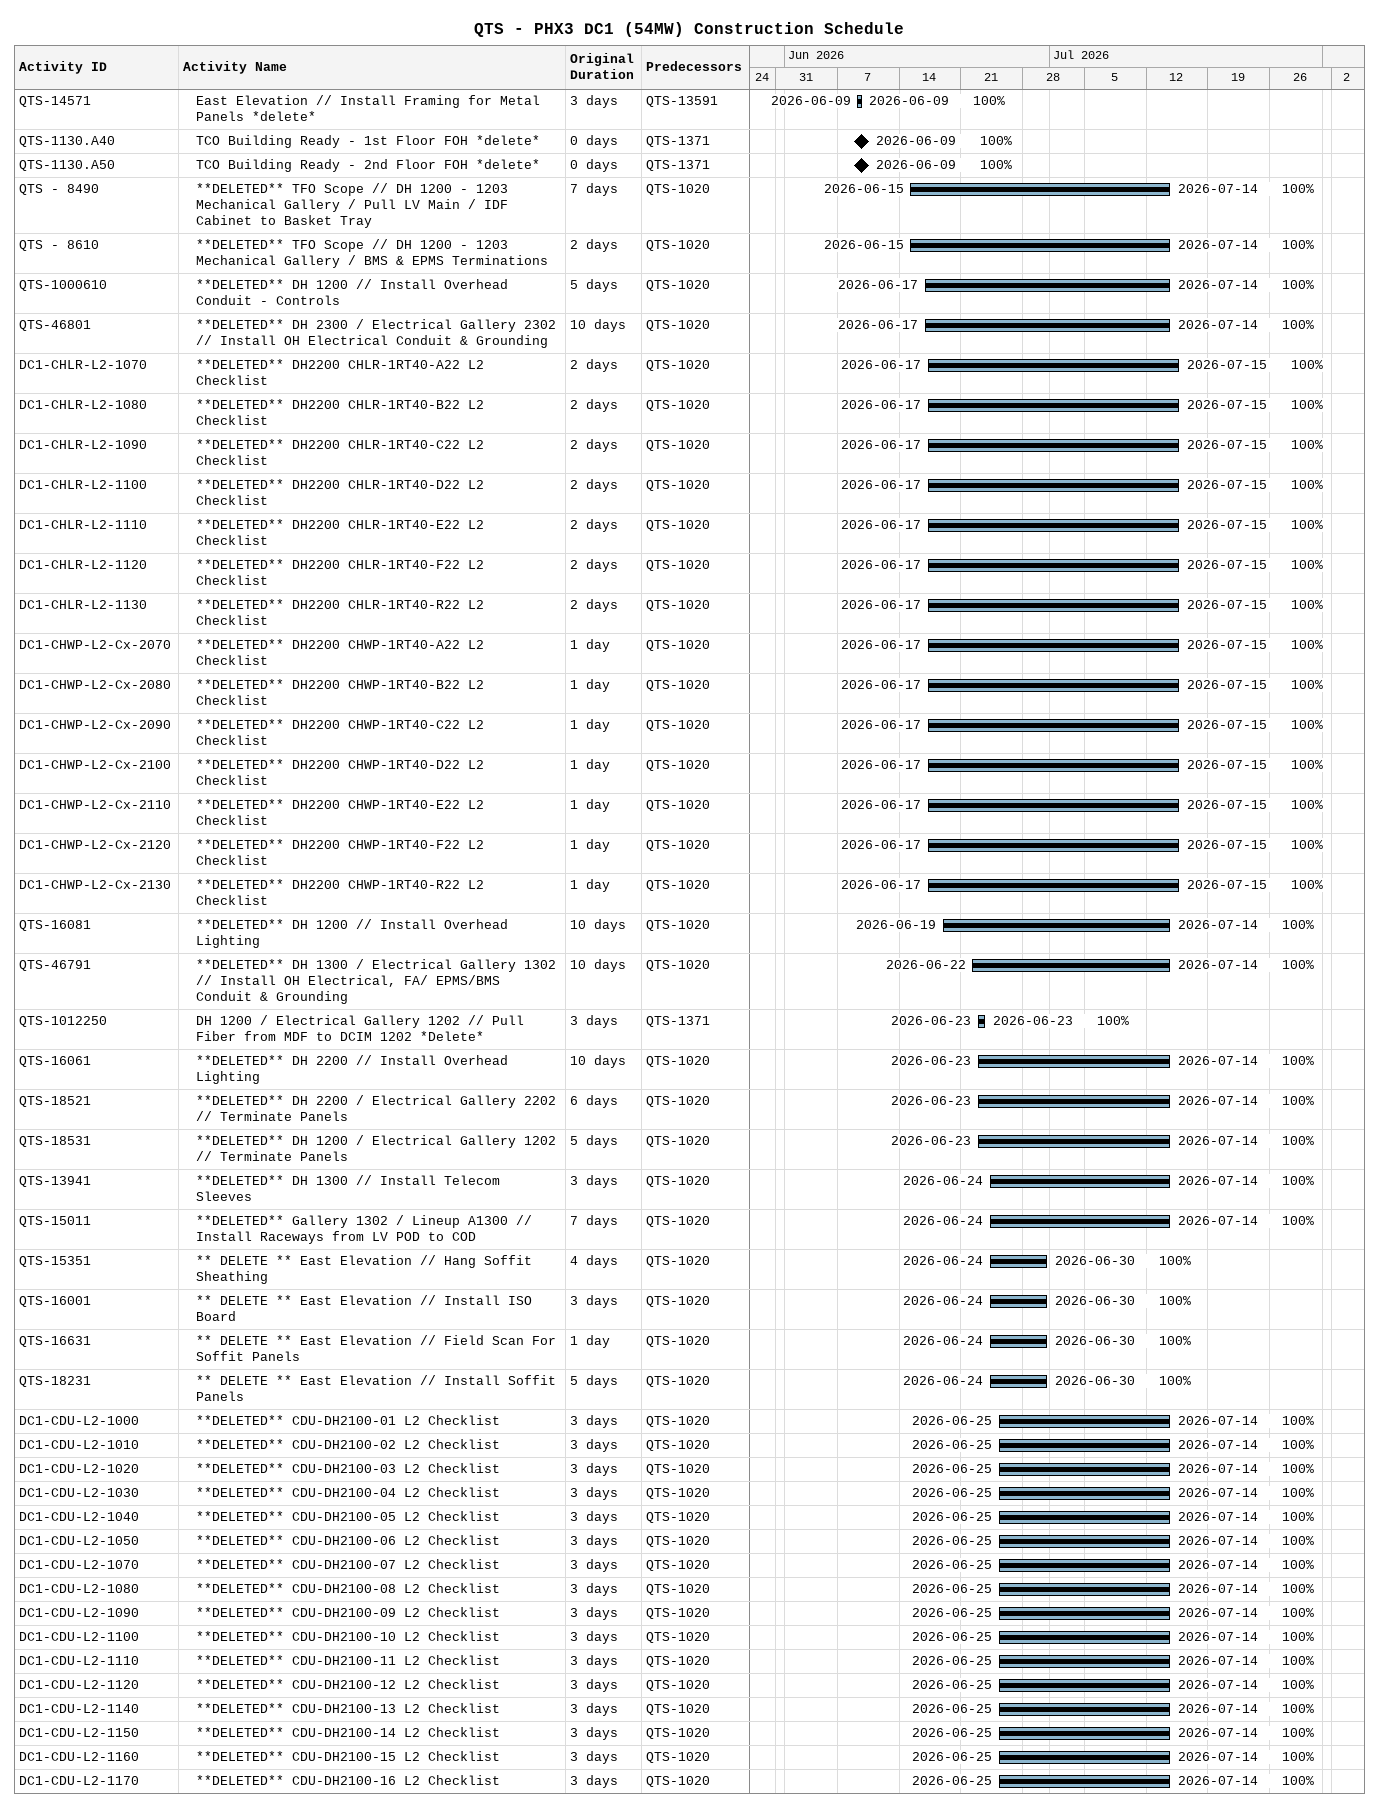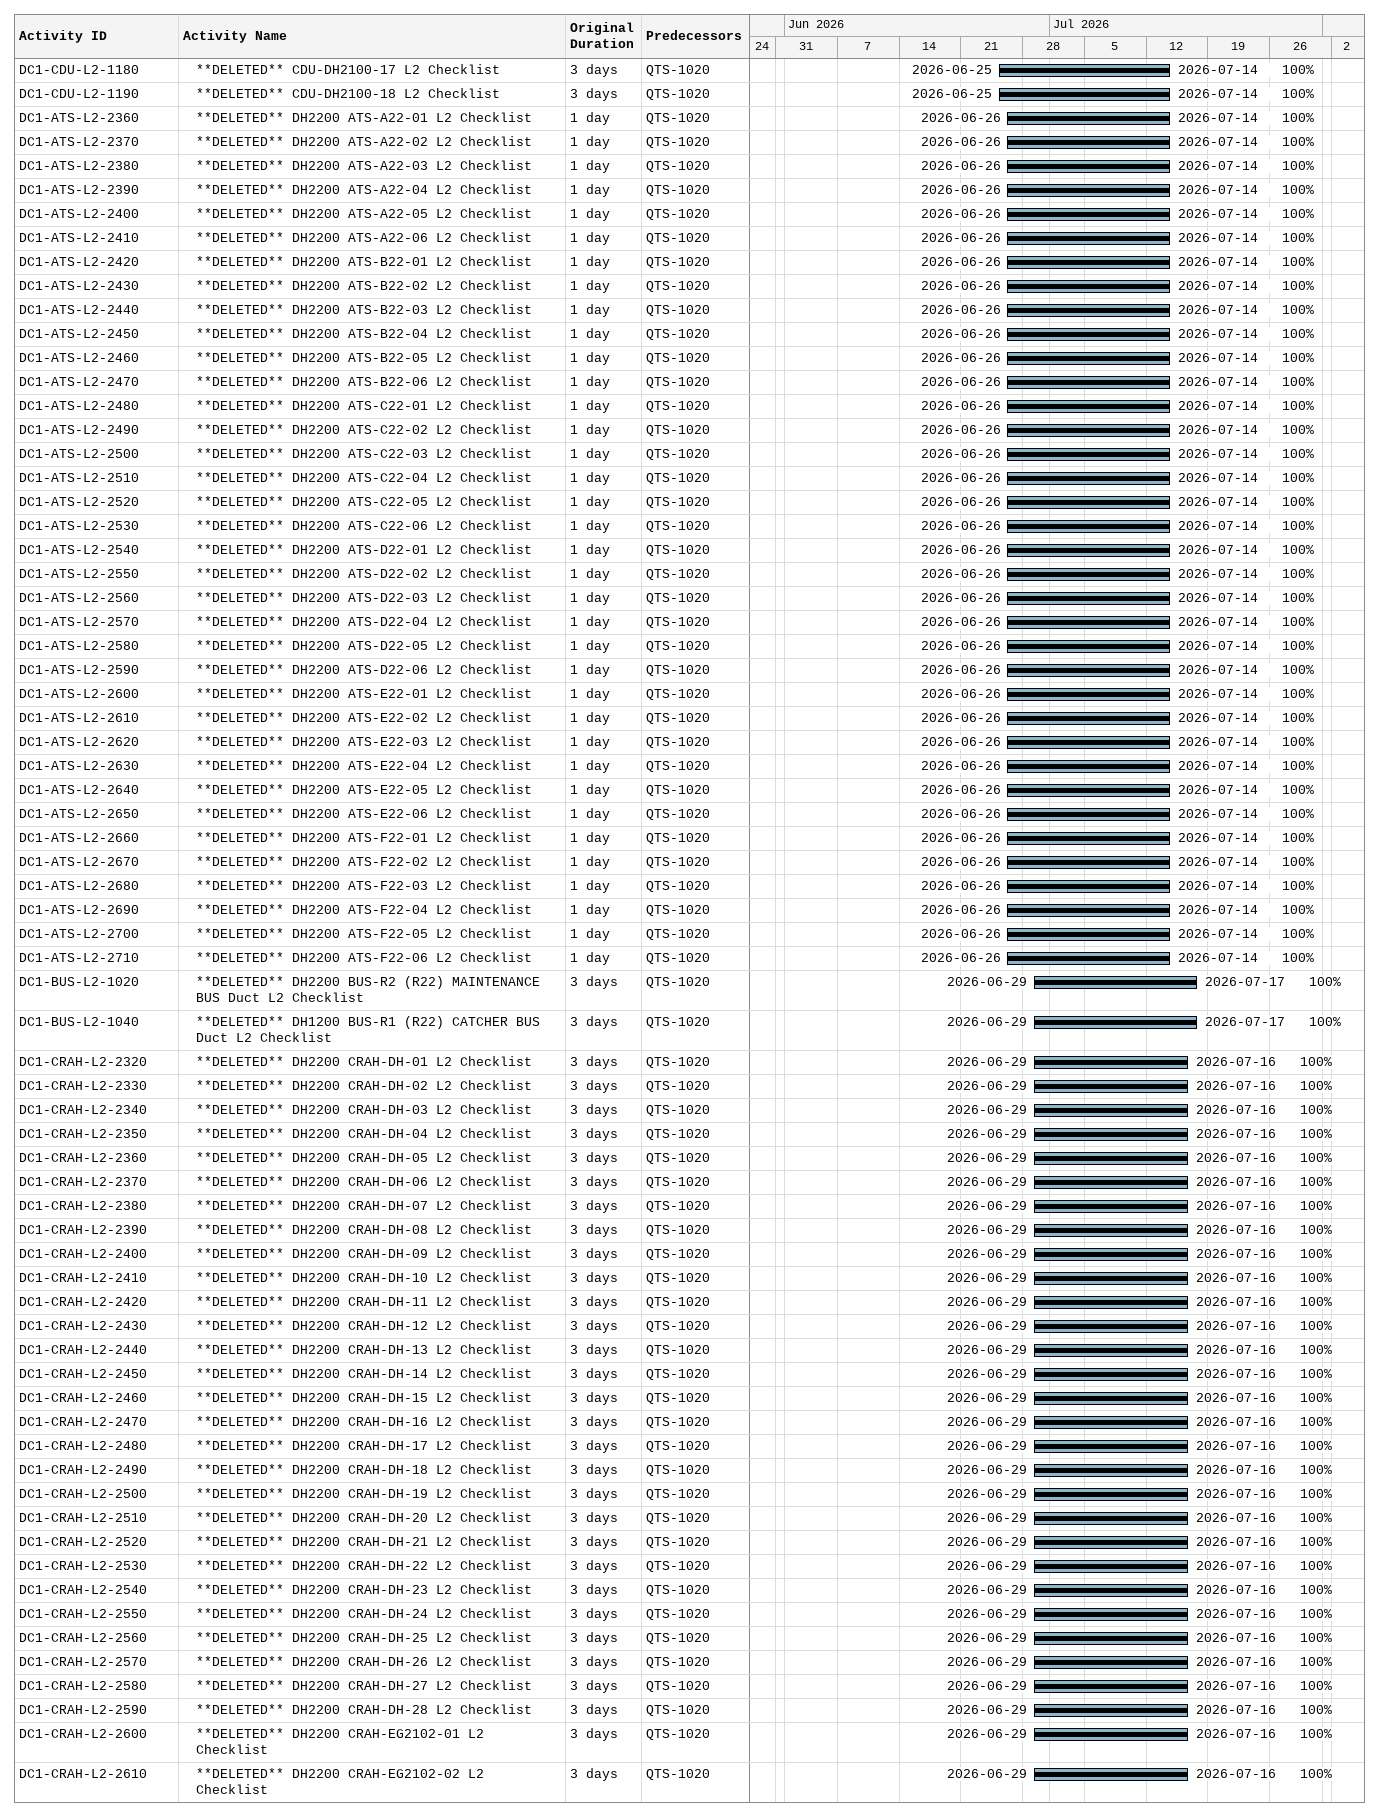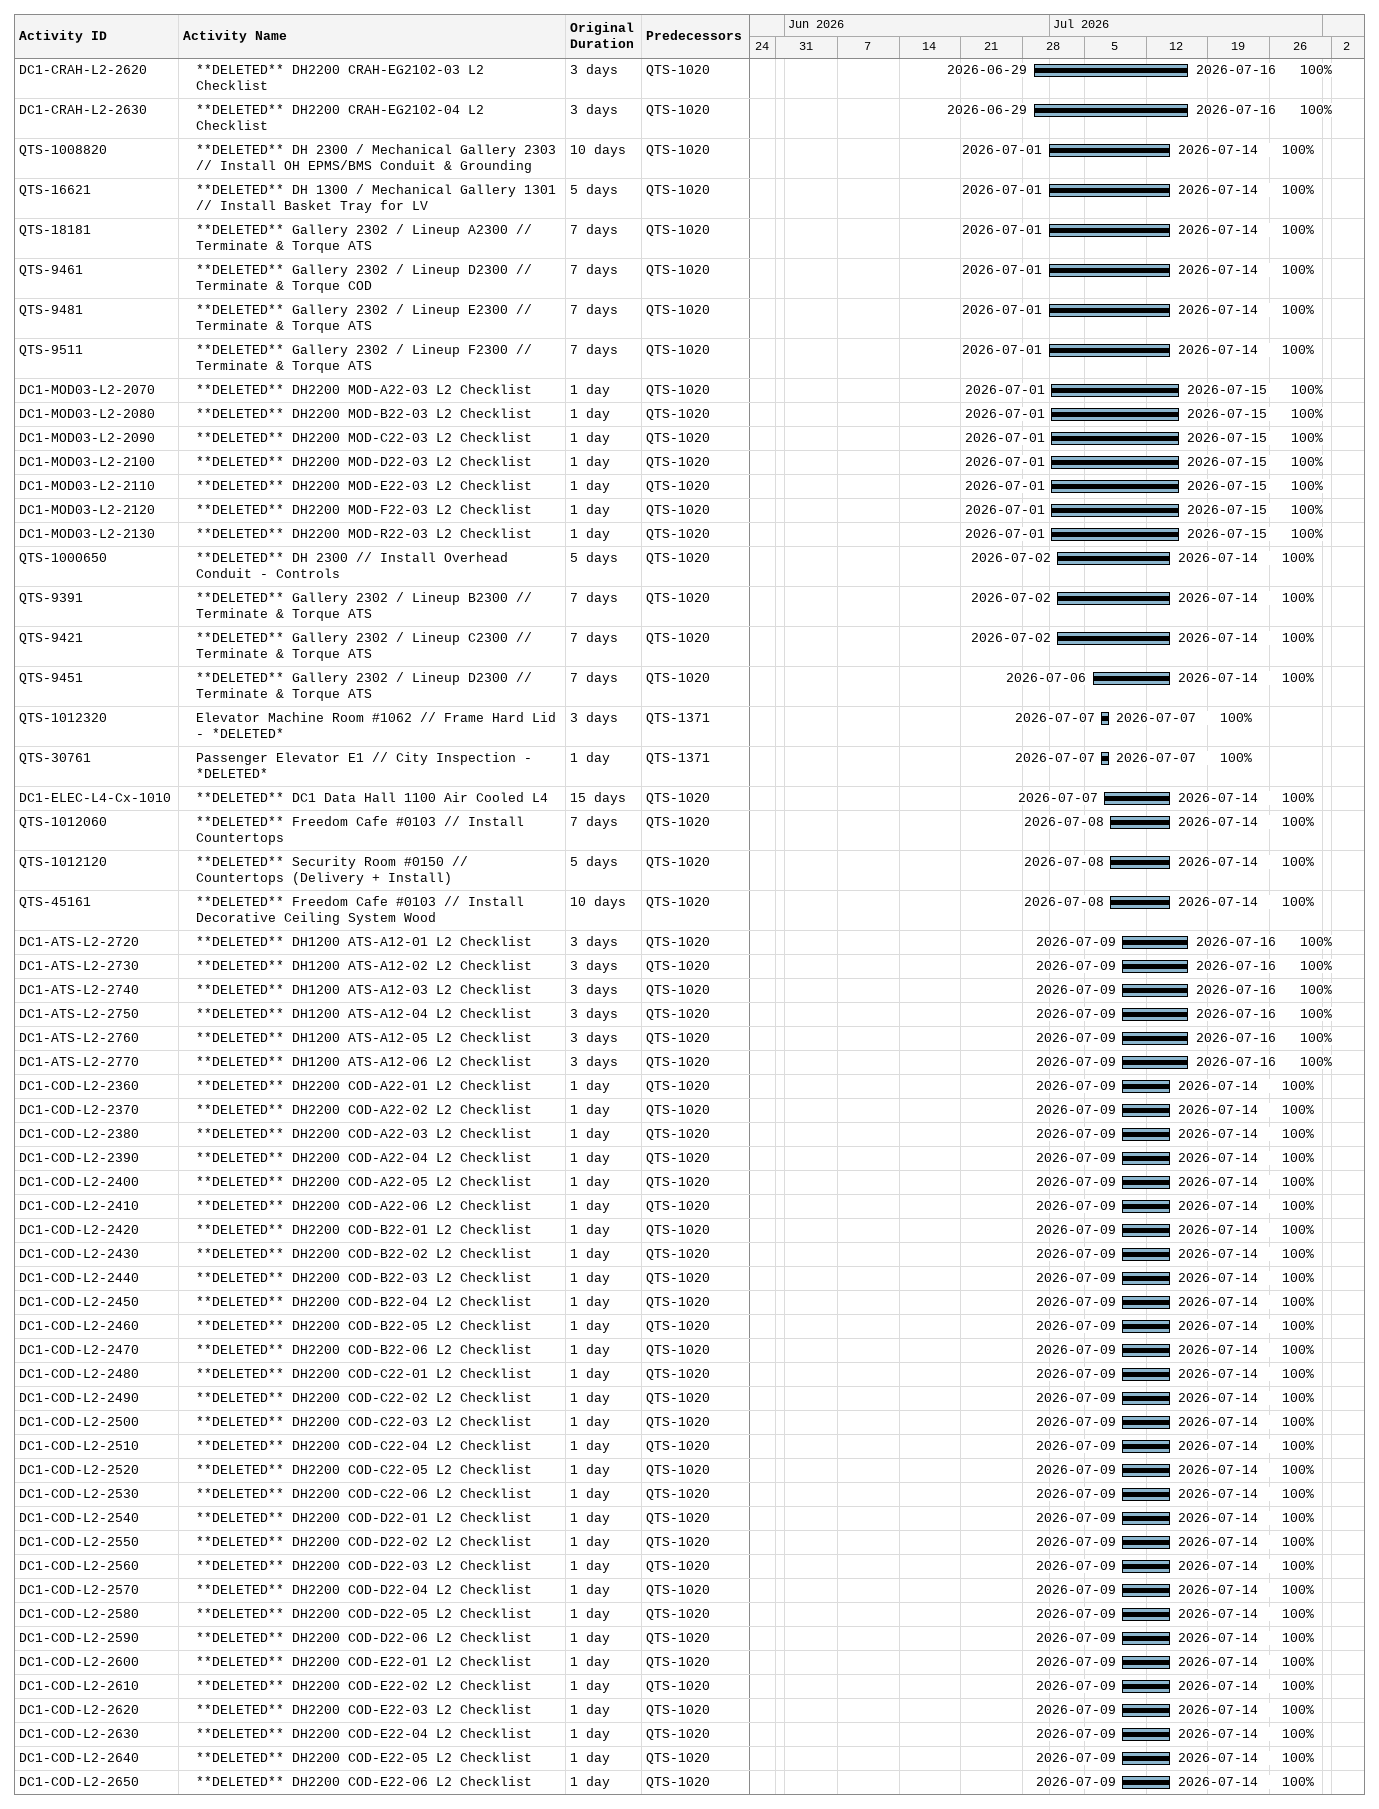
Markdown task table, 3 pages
QTS - PHX3 DC1 (54MW) Construction Schedule

| ID | Level | Task | Original duration | Start | Finish | Predecessors | % complete |
|---|---|---|---|---|---|---|---|
| QTS-14571 | 2 | East Elevation // Install Framing for Metal Panels *delete* | 3d | 2026-06-09 | 2026-06-09 | QTS-13591 | 100 |
| QTS-1130.A40 | 2 | TCO Building Ready - 1st Floor FOH *delete* | 0d | 2026-06-09 | 2026-06-09 | QTS-1371 | 100 |
| QTS-1130.A50 | 2 | TCO Building Ready - 2nd Floor FOH *delete* | 0d | 2026-06-09 | 2026-06-09 | QTS-1371 | 100 |
| QTS - 8490 | 2 | **DELETED** TFO Scope // DH 1200 - 1203 Mechanical Gallery / Pull LV Main / IDF Cabinet to Basket Tray | 7d | 2026-06-15 | 2026-07-14 | QTS-1020 | 100 |
| QTS - 8610 | 2 | **DELETED** TFO Scope // DH 1200 - 1203 Mechanical Gallery / BMS & EPMS Terminations | 2d | 2026-06-15 | 2026-07-14 | QTS-1020 | 100 |
| QTS-1000610 | 2 | **DELETED** DH 1200 // Install Overhead Conduit - Controls | 5d | 2026-06-17 | 2026-07-14 | QTS-1020 | 100 |
| QTS-46801 | 2 | **DELETED** DH 2300 / Electrical Gallery 2302 // Install OH Electrical Conduit & Grounding | 10d | 2026-06-17 | 2026-07-14 | QTS-1020 | 100 |
| DC1-CHLR-L2-1070 | 2 | **DELETED** DH2200 CHLR-1RT40-A22 L2 Checklist | 2d | 2026-06-17 | 2026-07-15 | QTS-1020 | 100 |
| DC1-CHLR-L2-1080 | 2 | **DELETED** DH2200 CHLR-1RT40-B22 L2 Checklist | 2d | 2026-06-17 | 2026-07-15 | QTS-1020 | 100 |
| DC1-CHLR-L2-1090 | 2 | **DELETED** DH2200 CHLR-1RT40-C22 L2 Checklist | 2d | 2026-06-17 | 2026-07-15 | QTS-1020 | 100 |
| DC1-CHLR-L2-1100 | 2 | **DELETED** DH2200 CHLR-1RT40-D22 L2 Checklist | 2d | 2026-06-17 | 2026-07-15 | QTS-1020 | 100 |
| DC1-CHLR-L2-1110 | 2 | **DELETED** DH2200 CHLR-1RT40-E22 L2 Checklist | 2d | 2026-06-17 | 2026-07-15 | QTS-1020 | 100 |
| DC1-CHLR-L2-1120 | 2 | **DELETED** DH2200 CHLR-1RT40-F22 L2 Checklist | 2d | 2026-06-17 | 2026-07-15 | QTS-1020 | 100 |
| DC1-CHLR-L2-1130 | 2 | **DELETED** DH2200 CHLR-1RT40-R22 L2 Checklist | 2d | 2026-06-17 | 2026-07-15 | QTS-1020 | 100 |
| DC1-CHWP-L2-Cx-2070 | 2 | **DELETED** DH2200 CHWP-1RT40-A22 L2 Checklist | 1d | 2026-06-17 | 2026-07-15 | QTS-1020 | 100 |
| DC1-CHWP-L2-Cx-2080 | 2 | **DELETED** DH2200 CHWP-1RT40-B22 L2 Checklist | 1d | 2026-06-17 | 2026-07-15 | QTS-1020 | 100 |
| DC1-CHWP-L2-Cx-2090 | 2 | **DELETED** DH2200 CHWP-1RT40-C22 L2 Checklist | 1d | 2026-06-17 | 2026-07-15 | QTS-1020 | 100 |
| DC1-CHWP-L2-Cx-2100 | 2 | **DELETED** DH2200 CHWP-1RT40-D22 L2 Checklist | 1d | 2026-06-17 | 2026-07-15 | QTS-1020 | 100 |
| DC1-CHWP-L2-Cx-2110 | 2 | **DELETED** DH2200 CHWP-1RT40-E22 L2 Checklist | 1d | 2026-06-17 | 2026-07-15 | QTS-1020 | 100 |
| DC1-CHWP-L2-Cx-2120 | 2 | **DELETED** DH2200 CHWP-1RT40-F22 L2 Checklist | 1d | 2026-06-17 | 2026-07-15 | QTS-1020 | 100 |
| DC1-CHWP-L2-Cx-2130 | 2 | **DELETED** DH2200 CHWP-1RT40-R22 L2 Checklist | 1d | 2026-06-17 | 2026-07-15 | QTS-1020 | 100 |
| QTS-16081 | 2 | **DELETED** DH 1200 // Install Overhead Lighting | 10d | 2026-06-19 | 2026-07-14 | QTS-1020 | 100 |
| QTS-46791 | 2 | **DELETED** DH 1300 / Electrical Gallery 1302 // Install OH Electrical, FA/ EPMS/BMS Conduit & Grounding | 10d | 2026-06-22 | 2026-07-14 | QTS-1020 | 100 |
| QTS-1012250 | 2 | DH 1200 / Electrical Gallery 1202 // Pull Fiber from MDF to DCIM 1202 *Delete* | 3d | 2026-06-23 | 2026-06-23 | QTS-1371 | 100 |
| QTS-16061 | 2 | **DELETED** DH 2200 // Install Overhead Lighting | 10d | 2026-06-23 | 2026-07-14 | QTS-1020 | 100 |
| QTS-18521 | 2 | **DELETED** DH 2200 / Electrical Gallery 2202 // Terminate Panels | 6d | 2026-06-23 | 2026-07-14 | QTS-1020 | 100 |
| QTS-18531 | 2 | **DELETED** DH 1200 / Electrical Gallery 1202 // Terminate Panels | 5d | 2026-06-23 | 2026-07-14 | QTS-1020 | 100 |
| QTS-13941 | 2 | **DELETED** DH 1300 // Install Telecom Sleeves | 3d | 2026-06-24 | 2026-07-14 | QTS-1020 | 100 |
| QTS-15011 | 2 | **DELETED** Gallery 1302 / Lineup A1300 // Install Raceways from LV POD to COD | 7d | 2026-06-24 | 2026-07-14 | QTS-1020 | 100 |
| QTS-15351 | 2 | ** DELETE ** East Elevation // Hang Soffit Sheathing | 4d | 2026-06-24 | 2026-06-30 | QTS-1020 | 100 |
| QTS-16001 | 2 | ** DELETE ** East Elevation // Install ISO Board | 3d | 2026-06-24 | 2026-06-30 | QTS-1020 | 100 |
| QTS-16631 | 2 | ** DELETE ** East Elevation // Field Scan For Soffit Panels | 1d | 2026-06-24 | 2026-06-30 | QTS-1020 | 100 |
| QTS-18231 | 2 | ** DELETE ** East Elevation // Install Soffit Panels | 5d | 2026-06-24 | 2026-06-30 | QTS-1020 | 100 |
| DC1-CDU-L2-1000 | 2 | **DELETED** CDU-DH2100-01 L2 Checklist | 3d | 2026-06-25 | 2026-07-14 | QTS-1020 | 100 |
| DC1-CDU-L2-1010 | 2 | **DELETED** CDU-DH2100-02 L2 Checklist | 3d | 2026-06-25 | 2026-07-14 | QTS-1020 | 100 |
| DC1-CDU-L2-1020 | 2 | **DELETED** CDU-DH2100-03 L2 Checklist | 3d | 2026-06-25 | 2026-07-14 | QTS-1020 | 100 |
| DC1-CDU-L2-1030 | 2 | **DELETED** CDU-DH2100-04 L2 Checklist | 3d | 2026-06-25 | 2026-07-14 | QTS-1020 | 100 |
| DC1-CDU-L2-1040 | 2 | **DELETED** CDU-DH2100-05 L2 Checklist | 3d | 2026-06-25 | 2026-07-14 | QTS-1020 | 100 |
| DC1-CDU-L2-1050 | 2 | **DELETED** CDU-DH2100-06 L2 Checklist | 3d | 2026-06-25 | 2026-07-14 | QTS-1020 | 100 |
| DC1-CDU-L2-1070 | 2 | **DELETED** CDU-DH2100-07 L2 Checklist | 3d | 2026-06-25 | 2026-07-14 | QTS-1020 | 100 |
| DC1-CDU-L2-1080 | 2 | **DELETED** CDU-DH2100-08 L2 Checklist | 3d | 2026-06-25 | 2026-07-14 | QTS-1020 | 100 |
| DC1-CDU-L2-1090 | 2 | **DELETED** CDU-DH2100-09 L2 Checklist | 3d | 2026-06-25 | 2026-07-14 | QTS-1020 | 100 |
| DC1-CDU-L2-1100 | 2 | **DELETED** CDU-DH2100-10 L2 Checklist | 3d | 2026-06-25 | 2026-07-14 | QTS-1020 | 100 |
| DC1-CDU-L2-1110 | 2 | **DELETED** CDU-DH2100-11 L2 Checklist | 3d | 2026-06-25 | 2026-07-14 | QTS-1020 | 100 |
| DC1-CDU-L2-1120 | 2 | **DELETED** CDU-DH2100-12 L2 Checklist | 3d | 2026-06-25 | 2026-07-14 | QTS-1020 | 100 |
| DC1-CDU-L2-1140 | 2 | **DELETED** CDU-DH2100-13 L2 Checklist | 3d | 2026-06-25 | 2026-07-14 | QTS-1020 | 100 |
| DC1-CDU-L2-1150 | 2 | **DELETED** CDU-DH2100-14 L2 Checklist | 3d | 2026-06-25 | 2026-07-14 | QTS-1020 | 100 |
| DC1-CDU-L2-1160 | 2 | **DELETED** CDU-DH2100-15 L2 Checklist | 3d | 2026-06-25 | 2026-07-14 | QTS-1020 | 100 |
| DC1-CDU-L2-1170 | 2 | **DELETED** CDU-DH2100-16 L2 Checklist | 3d | 2026-06-25 | 2026-07-14 | QTS-1020 | 100 |
| DC1-CDU-L2-1180 | 2 | **DELETED** CDU-DH2100-17 L2 Checklist | 3d | 2026-06-25 | 2026-07-14 | QTS-1020 | 100 |
| DC1-CDU-L2-1190 | 2 | **DELETED** CDU-DH2100-18 L2 Checklist | 3d | 2026-06-25 | 2026-07-14 | QTS-1020 | 100 |
| DC1-ATS-L2-2360 | 2 | **DELETED** DH2200 ATS-A22-01 L2 Checklist | 1d | 2026-06-26 | 2026-07-14 | QTS-1020 | 100 |
| DC1-ATS-L2-2370 | 2 | **DELETED** DH2200 ATS-A22-02 L2 Checklist | 1d | 2026-06-26 | 2026-07-14 | QTS-1020 | 100 |
| DC1-ATS-L2-2380 | 2 | **DELETED** DH2200 ATS-A22-03 L2 Checklist | 1d | 2026-06-26 | 2026-07-14 | QTS-1020 | 100 |
| DC1-ATS-L2-2390 | 2 | **DELETED** DH2200 ATS-A22-04 L2 Checklist | 1d | 2026-06-26 | 2026-07-14 | QTS-1020 | 100 |
| DC1-ATS-L2-2400 | 2 | **DELETED** DH2200 ATS-A22-05 L2 Checklist | 1d | 2026-06-26 | 2026-07-14 | QTS-1020 | 100 |
| DC1-ATS-L2-2410 | 2 | **DELETED** DH2200 ATS-A22-06 L2 Checklist | 1d | 2026-06-26 | 2026-07-14 | QTS-1020 | 100 |
| DC1-ATS-L2-2420 | 2 | **DELETED** DH2200 ATS-B22-01 L2 Checklist | 1d | 2026-06-26 | 2026-07-14 | QTS-1020 | 100 |
| DC1-ATS-L2-2430 | 2 | **DELETED** DH2200 ATS-B22-02 L2 Checklist | 1d | 2026-06-26 | 2026-07-14 | QTS-1020 | 100 |
| DC1-ATS-L2-2440 | 2 | **DELETED** DH2200 ATS-B22-03 L2 Checklist | 1d | 2026-06-26 | 2026-07-14 | QTS-1020 | 100 |
| DC1-ATS-L2-2450 | 2 | **DELETED** DH2200 ATS-B22-04 L2 Checklist | 1d | 2026-06-26 | 2026-07-14 | QTS-1020 | 100 |
| DC1-ATS-L2-2460 | 2 | **DELETED** DH2200 ATS-B22-05 L2 Checklist | 1d | 2026-06-26 | 2026-07-14 | QTS-1020 | 100 |
| DC1-ATS-L2-2470 | 2 | **DELETED** DH2200 ATS-B22-06 L2 Checklist | 1d | 2026-06-26 | 2026-07-14 | QTS-1020 | 100 |
| DC1-ATS-L2-2480 | 2 | **DELETED** DH2200 ATS-C22-01 L2 Checklist | 1d | 2026-06-26 | 2026-07-14 | QTS-1020 | 100 |
| DC1-ATS-L2-2490 | 2 | **DELETED** DH2200 ATS-C22-02 L2 Checklist | 1d | 2026-06-26 | 2026-07-14 | QTS-1020 | 100 |
| DC1-ATS-L2-2500 | 2 | **DELETED** DH2200 ATS-C22-03 L2 Checklist | 1d | 2026-06-26 | 2026-07-14 | QTS-1020 | 100 |
| DC1-ATS-L2-2510 | 2 | **DELETED** DH2200 ATS-C22-04 L2 Checklist | 1d | 2026-06-26 | 2026-07-14 | QTS-1020 | 100 |
| DC1-ATS-L2-2520 | 2 | **DELETED** DH2200 ATS-C22-05 L2 Checklist | 1d | 2026-06-26 | 2026-07-14 | QTS-1020 | 100 |
| DC1-ATS-L2-2530 | 2 | **DELETED** DH2200 ATS-C22-06 L2 Checklist | 1d | 2026-06-26 | 2026-07-14 | QTS-1020 | 100 |
| DC1-ATS-L2-2540 | 2 | **DELETED** DH2200 ATS-D22-01 L2 Checklist | 1d | 2026-06-26 | 2026-07-14 | QTS-1020 | 100 |
| DC1-ATS-L2-2550 | 2 | **DELETED** DH2200 ATS-D22-02 L2 Checklist | 1d | 2026-06-26 | 2026-07-14 | QTS-1020 | 100 |
| DC1-ATS-L2-2560 | 2 | **DELETED** DH2200 ATS-D22-03 L2 Checklist | 1d | 2026-06-26 | 2026-07-14 | QTS-1020 | 100 |
| DC1-ATS-L2-2570 | 2 | **DELETED** DH2200 ATS-D22-04 L2 Checklist | 1d | 2026-06-26 | 2026-07-14 | QTS-1020 | 100 |
| DC1-ATS-L2-2580 | 2 | **DELETED** DH2200 ATS-D22-05 L2 Checklist | 1d | 2026-06-26 | 2026-07-14 | QTS-1020 | 100 |
| DC1-ATS-L2-2590 | 2 | **DELETED** DH2200 ATS-D22-06 L2 Checklist | 1d | 2026-06-26 | 2026-07-14 | QTS-1020 | 100 |
| DC1-ATS-L2-2600 | 2 | **DELETED** DH2200 ATS-E22-01 L2 Checklist | 1d | 2026-06-26 | 2026-07-14 | QTS-1020 | 100 |
| DC1-ATS-L2-2610 | 2 | **DELETED** DH2200 ATS-E22-02 L2 Checklist | 1d | 2026-06-26 | 2026-07-14 | QTS-1020 | 100 |
| DC1-ATS-L2-2620 | 2 | **DELETED** DH2200 ATS-E22-03 L2 Checklist | 1d | 2026-06-26 | 2026-07-14 | QTS-1020 | 100 |
| DC1-ATS-L2-2630 | 2 | **DELETED** DH2200 ATS-E22-04 L2 Checklist | 1d | 2026-06-26 | 2026-07-14 | QTS-1020 | 100 |
| DC1-ATS-L2-2640 | 2 | **DELETED** DH2200 ATS-E22-05 L2 Checklist | 1d | 2026-06-26 | 2026-07-14 | QTS-1020 | 100 |
| DC1-ATS-L2-2650 | 2 | **DELETED** DH2200 ATS-E22-06 L2 Checklist | 1d | 2026-06-26 | 2026-07-14 | QTS-1020 | 100 |
| DC1-ATS-L2-2660 | 2 | **DELETED** DH2200 ATS-F22-01 L2 Checklist | 1d | 2026-06-26 | 2026-07-14 | QTS-1020 | 100 |
| DC1-ATS-L2-2670 | 2 | **DELETED** DH2200 ATS-F22-02 L2 Checklist | 1d | 2026-06-26 | 2026-07-14 | QTS-1020 | 100 |
| DC1-ATS-L2-2680 | 2 | **DELETED** DH2200 ATS-F22-03 L2 Checklist | 1d | 2026-06-26 | 2026-07-14 | QTS-1020 | 100 |
| DC1-ATS-L2-2690 | 2 | **DELETED** DH2200 ATS-F22-04 L2 Checklist | 1d | 2026-06-26 | 2026-07-14 | QTS-1020 | 100 |
| DC1-ATS-L2-2700 | 2 | **DELETED** DH2200 ATS-F22-05 L2 Checklist | 1d | 2026-06-26 | 2026-07-14 | QTS-1020 | 100 |
| DC1-ATS-L2-2710 | 2 | **DELETED** DH2200 ATS-F22-06 L2 Checklist | 1d | 2026-06-26 | 2026-07-14 | QTS-1020 | 100 |
| DC1-BUS-L2-1020 | 2 | **DELETED** DH2200 BUS-R2 (R22) MAINTENANCE BUS Duct L2 Checklist | 3d | 2026-06-29 | 2026-07-17 | QTS-1020 | 100 |
| DC1-BUS-L2-1040 | 2 | **DELETED** DH1200 BUS-R1 (R22) CATCHER BUS Duct L2 Checklist | 3d | 2026-06-29 | 2026-07-17 | QTS-1020 | 100 |
| DC1-CRAH-L2-2320 | 2 | **DELETED** DH2200 CRAH-DH-01 L2 Checklist | 3d | 2026-06-29 | 2026-07-16 | QTS-1020 | 100 |
| DC1-CRAH-L2-2330 | 2 | **DELETED** DH2200 CRAH-DH-02 L2 Checklist | 3d | 2026-06-29 | 2026-07-16 | QTS-1020 | 100 |
| DC1-CRAH-L2-2340 | 2 | **DELETED** DH2200 CRAH-DH-03 L2 Checklist | 3d | 2026-06-29 | 2026-07-16 | QTS-1020 | 100 |
| DC1-CRAH-L2-2350 | 2 | **DELETED** DH2200 CRAH-DH-04 L2 Checklist | 3d | 2026-06-29 | 2026-07-16 | QTS-1020 | 100 |
| DC1-CRAH-L2-2360 | 2 | **DELETED** DH2200 CRAH-DH-05 L2 Checklist | 3d | 2026-06-29 | 2026-07-16 | QTS-1020 | 100 |
| DC1-CRAH-L2-2370 | 2 | **DELETED** DH2200 CRAH-DH-06 L2 Checklist | 3d | 2026-06-29 | 2026-07-16 | QTS-1020 | 100 |
| DC1-CRAH-L2-2380 | 2 | **DELETED** DH2200 CRAH-DH-07 L2 Checklist | 3d | 2026-06-29 | 2026-07-16 | QTS-1020 | 100 |
| DC1-CRAH-L2-2390 | 2 | **DELETED** DH2200 CRAH-DH-08 L2 Checklist | 3d | 2026-06-29 | 2026-07-16 | QTS-1020 | 100 |
| DC1-CRAH-L2-2400 | 2 | **DELETED** DH2200 CRAH-DH-09 L2 Checklist | 3d | 2026-06-29 | 2026-07-16 | QTS-1020 | 100 |
| DC1-CRAH-L2-2410 | 2 | **DELETED** DH2200 CRAH-DH-10 L2 Checklist | 3d | 2026-06-29 | 2026-07-16 | QTS-1020 | 100 |
| DC1-CRAH-L2-2420 | 2 | **DELETED** DH2200 CRAH-DH-11 L2 Checklist | 3d | 2026-06-29 | 2026-07-16 | QTS-1020 | 100 |
| DC1-CRAH-L2-2430 | 2 | **DELETED** DH2200 CRAH-DH-12 L2 Checklist | 3d | 2026-06-29 | 2026-07-16 | QTS-1020 | 100 |
| DC1-CRAH-L2-2440 | 2 | **DELETED** DH2200 CRAH-DH-13 L2 Checklist | 3d | 2026-06-29 | 2026-07-16 | QTS-1020 | 100 |
| DC1-CRAH-L2-2450 | 2 | **DELETED** DH2200 CRAH-DH-14 L2 Checklist | 3d | 2026-06-29 | 2026-07-16 | QTS-1020 | 100 |
| DC1-CRAH-L2-2460 | 2 | **DELETED** DH2200 CRAH-DH-15 L2 Checklist | 3d | 2026-06-29 | 2026-07-16 | QTS-1020 | 100 |
| DC1-CRAH-L2-2470 | 2 | **DELETED** DH2200 CRAH-DH-16 L2 Checklist | 3d | 2026-06-29 | 2026-07-16 | QTS-1020 | 100 |
| DC1-CRAH-L2-2480 | 2 | **DELETED** DH2200 CRAH-DH-17 L2 Checklist | 3d | 2026-06-29 | 2026-07-16 | QTS-1020 | 100 |
| DC1-CRAH-L2-2490 | 2 | **DELETED** DH2200 CRAH-DH-18 L2 Checklist | 3d | 2026-06-29 | 2026-07-16 | QTS-1020 | 100 |
| DC1-CRAH-L2-2500 | 2 | **DELETED** DH2200 CRAH-DH-19 L2 Checklist | 3d | 2026-06-29 | 2026-07-16 | QTS-1020 | 100 |
| DC1-CRAH-L2-2510 | 2 | **DELETED** DH2200 CRAH-DH-20 L2 Checklist | 3d | 2026-06-29 | 2026-07-16 | QTS-1020 | 100 |
| DC1-CRAH-L2-2520 | 2 | **DELETED** DH2200 CRAH-DH-21 L2 Checklist | 3d | 2026-06-29 | 2026-07-16 | QTS-1020 | 100 |
| DC1-CRAH-L2-2530 | 2 | **DELETED** DH2200 CRAH-DH-22 L2 Checklist | 3d | 2026-06-29 | 2026-07-16 | QTS-1020 | 100 |
| DC1-CRAH-L2-2540 | 2 | **DELETED** DH2200 CRAH-DH-23 L2 Checklist | 3d | 2026-06-29 | 2026-07-16 | QTS-1020 | 100 |
| DC1-CRAH-L2-2550 | 2 | **DELETED** DH2200 CRAH-DH-24 L2 Checklist | 3d | 2026-06-29 | 2026-07-16 | QTS-1020 | 100 |
| DC1-CRAH-L2-2560 | 2 | **DELETED** DH2200 CRAH-DH-25 L2 Checklist | 3d | 2026-06-29 | 2026-07-16 | QTS-1020 | 100 |
| DC1-CRAH-L2-2570 | 2 | **DELETED** DH2200 CRAH-DH-26 L2 Checklist | 3d | 2026-06-29 | 2026-07-16 | QTS-1020 | 100 |
| DC1-CRAH-L2-2580 | 2 | **DELETED** DH2200 CRAH-DH-27 L2 Checklist | 3d | 2026-06-29 | 2026-07-16 | QTS-1020 | 100 |
| DC1-CRAH-L2-2590 | 2 | **DELETED** DH2200 CRAH-DH-28 L2 Checklist | 3d | 2026-06-29 | 2026-07-16 | QTS-1020 | 100 |
| DC1-CRAH-L2-2600 | 2 | **DELETED** DH2200 CRAH-EG2102-01 L2 Checklist | 3d | 2026-06-29 | 2026-07-16 | QTS-1020 | 100 |
| DC1-CRAH-L2-2610 | 2 | **DELETED** DH2200 CRAH-EG2102-02 L2 Checklist | 3d | 2026-06-29 | 2026-07-16 | QTS-1020 | 100 |
| DC1-CRAH-L2-2620 | 2 | **DELETED** DH2200 CRAH-EG2102-03 L2 Checklist | 3d | 2026-06-29 | 2026-07-16 | QTS-1020 | 100 |
| DC1-CRAH-L2-2630 | 2 | **DELETED** DH2200 CRAH-EG2102-04 L2 Checklist | 3d | 2026-06-29 | 2026-07-16 | QTS-1020 | 100 |
| QTS-1008820 | 2 | **DELETED** DH 2300 / Mechanical Gallery 2303 // Install OH EPMS/BMS Conduit & Grounding | 10d | 2026-07-01 | 2026-07-14 | QTS-1020 | 100 |
| QTS-16621 | 2 | **DELETED** DH 1300 / Mechanical Gallery 1301 // Install Basket Tray for LV | 5d | 2026-07-01 | 2026-07-14 | QTS-1020 | 100 |
| QTS-18181 | 2 | **DELETED** Gallery 2302 / Lineup A2300 // Terminate & Torque ATS | 7d | 2026-07-01 | 2026-07-14 | QTS-1020 | 100 |
| QTS-9461 | 2 | **DELETED** Gallery 2302 / Lineup D2300 // Terminate & Torque COD | 7d | 2026-07-01 | 2026-07-14 | QTS-1020 | 100 |
| QTS-9481 | 2 | **DELETED** Gallery 2302 / Lineup E2300 // Terminate & Torque ATS | 7d | 2026-07-01 | 2026-07-14 | QTS-1020 | 100 |
| QTS-9511 | 2 | **DELETED** Gallery 2302 / Lineup F2300 // Terminate & Torque ATS | 7d | 2026-07-01 | 2026-07-14 | QTS-1020 | 100 |
| DC1-MOD03-L2-2070 | 2 | **DELETED** DH2200 MOD-A22-03 L2 Checklist | 1d | 2026-07-01 | 2026-07-15 | QTS-1020 | 100 |
| DC1-MOD03-L2-2080 | 2 | **DELETED** DH2200 MOD-B22-03 L2 Checklist | 1d | 2026-07-01 | 2026-07-15 | QTS-1020 | 100 |
| DC1-MOD03-L2-2090 | 2 | **DELETED** DH2200 MOD-C22-03 L2 Checklist | 1d | 2026-07-01 | 2026-07-15 | QTS-1020 | 100 |
| DC1-MOD03-L2-2100 | 2 | **DELETED** DH2200 MOD-D22-03 L2 Checklist | 1d | 2026-07-01 | 2026-07-15 | QTS-1020 | 100 |
| DC1-MOD03-L2-2110 | 2 | **DELETED** DH2200 MOD-E22-03 L2 Checklist | 1d | 2026-07-01 | 2026-07-15 | QTS-1020 | 100 |
| DC1-MOD03-L2-2120 | 2 | **DELETED** DH2200 MOD-F22-03 L2 Checklist | 1d | 2026-07-01 | 2026-07-15 | QTS-1020 | 100 |
| DC1-MOD03-L2-2130 | 2 | **DELETED** DH2200 MOD-R22-03 L2 Checklist | 1d | 2026-07-01 | 2026-07-15 | QTS-1020 | 100 |
| QTS-1000650 | 2 | **DELETED** DH 2300 // Install Overhead Conduit - Controls | 5d | 2026-07-02 | 2026-07-14 | QTS-1020 | 100 |
| QTS-9391 | 2 | **DELETED** Gallery 2302 / Lineup B2300 // Terminate & Torque ATS | 7d | 2026-07-02 | 2026-07-14 | QTS-1020 | 100 |
| QTS-9421 | 2 | **DELETED** Gallery 2302 / Lineup C2300 // Terminate & Torque ATS | 7d | 2026-07-02 | 2026-07-14 | QTS-1020 | 100 |
| QTS-9451 | 2 | **DELETED** Gallery 2302 / Lineup D2300 // Terminate & Torque ATS | 7d | 2026-07-06 | 2026-07-14 | QTS-1020 | 100 |
| QTS-1012320 | 2 | Elevator Machine Room #1062 // Frame Hard Lid - *DELETED* | 3d | 2026-07-07 | 2026-07-07 | QTS-1371 | 100 |
| QTS-30761 | 2 | Passenger Elevator E1 // City Inspection - *DELETED* | 1d | 2026-07-07 | 2026-07-07 | QTS-1371 | 100 |
| DC1-ELEC-L4-Cx-1010 | 2 | **DELETED** DC1 Data Hall 1100 Air Cooled L4 | 15d | 2026-07-07 | 2026-07-14 | QTS-1020 | 100 |
| QTS-1012060 | 2 | **DELETED** Freedom Cafe #0103 // Install Countertops | 7d | 2026-07-08 | 2026-07-14 | QTS-1020 | 100 |
| QTS-1012120 | 2 | **DELETED** Security Room #0150 // Countertops (Delivery + Install) | 5d | 2026-07-08 | 2026-07-14 | QTS-1020 | 100 |
| QTS-45161 | 2 | **DELETED** Freedom Cafe #0103 // Install Decorative Ceiling System Wood | 10d | 2026-07-08 | 2026-07-14 | QTS-1020 | 100 |
| DC1-ATS-L2-2720 | 2 | **DELETED** DH1200 ATS-A12-01 L2 Checklist | 3d | 2026-07-09 | 2026-07-16 | QTS-1020 | 100 |
| DC1-ATS-L2-2730 | 2 | **DELETED** DH1200 ATS-A12-02 L2 Checklist | 3d | 2026-07-09 | 2026-07-16 | QTS-1020 | 100 |
| DC1-ATS-L2-2740 | 2 | **DELETED** DH1200 ATS-A12-03 L2 Checklist | 3d | 2026-07-09 | 2026-07-16 | QTS-1020 | 100 |
| DC1-ATS-L2-2750 | 2 | **DELETED** DH1200 ATS-A12-04 L2 Checklist | 3d | 2026-07-09 | 2026-07-16 | QTS-1020 | 100 |
| DC1-ATS-L2-2760 | 2 | **DELETED** DH1200 ATS-A12-05 L2 Checklist | 3d | 2026-07-09 | 2026-07-16 | QTS-1020 | 100 |
| DC1-ATS-L2-2770 | 2 | **DELETED** DH1200 ATS-A12-06 L2 Checklist | 3d | 2026-07-09 | 2026-07-16 | QTS-1020 | 100 |
| DC1-COD-L2-2360 | 2 | **DELETED** DH2200 COD-A22-01 L2 Checklist | 1d | 2026-07-09 | 2026-07-14 | QTS-1020 | 100 |
| DC1-COD-L2-2370 | 2 | **DELETED** DH2200 COD-A22-02 L2 Checklist | 1d | 2026-07-09 | 2026-07-14 | QTS-1020 | 100 |
| DC1-COD-L2-2380 | 2 | **DELETED** DH2200 COD-A22-03 L2 Checklist | 1d | 2026-07-09 | 2026-07-14 | QTS-1020 | 100 |
| DC1-COD-L2-2390 | 2 | **DELETED** DH2200 COD-A22-04 L2 Checklist | 1d | 2026-07-09 | 2026-07-14 | QTS-1020 | 100 |
| DC1-COD-L2-2400 | 2 | **DELETED** DH2200 COD-A22-05 L2 Checklist | 1d | 2026-07-09 | 2026-07-14 | QTS-1020 | 100 |
| DC1-COD-L2-2410 | 2 | **DELETED** DH2200 COD-A22-06 L2 Checklist | 1d | 2026-07-09 | 2026-07-14 | QTS-1020 | 100 |
| DC1-COD-L2-2420 | 2 | **DELETED** DH2200 COD-B22-01 L2 Checklist | 1d | 2026-07-09 | 2026-07-14 | QTS-1020 | 100 |
| DC1-COD-L2-2430 | 2 | **DELETED** DH2200 COD-B22-02 L2 Checklist | 1d | 2026-07-09 | 2026-07-14 | QTS-1020 | 100 |
| DC1-COD-L2-2440 | 2 | **DELETED** DH2200 COD-B22-03 L2 Checklist | 1d | 2026-07-09 | 2026-07-14 | QTS-1020 | 100 |
| DC1-COD-L2-2450 | 2 | **DELETED** DH2200 COD-B22-04 L2 Checklist | 1d | 2026-07-09 | 2026-07-14 | QTS-1020 | 100 |
| DC1-COD-L2-2460 | 2 | **DELETED** DH2200 COD-B22-05 L2 Checklist | 1d | 2026-07-09 | 2026-07-14 | QTS-1020 | 100 |
| DC1-COD-L2-2470 | 2 | **DELETED** DH2200 COD-B22-06 L2 Checklist | 1d | 2026-07-09 | 2026-07-14 | QTS-1020 | 100 |
| DC1-COD-L2-2480 | 2 | **DELETED** DH2200 COD-C22-01 L2 Checklist | 1d | 2026-07-09 | 2026-07-14 | QTS-1020 | 100 |
| DC1-COD-L2-2490 | 2 | **DELETED** DH2200 COD-C22-02 L2 Checklist | 1d | 2026-07-09 | 2026-07-14 | QTS-1020 | 100 |
| DC1-COD-L2-2500 | 2 | **DELETED** DH2200 COD-C22-03 L2 Checklist | 1d | 2026-07-09 | 2026-07-14 | QTS-1020 | 100 |
| DC1-COD-L2-2510 | 2 | **DELETED** DH2200 COD-C22-04 L2 Checklist | 1d | 2026-07-09 | 2026-07-14 | QTS-1020 | 100 |
| DC1-COD-L2-2520 | 2 | **DELETED** DH2200 COD-C22-05 L2 Checklist | 1d | 2026-07-09 | 2026-07-14 | QTS-1020 | 100 |
| DC1-COD-L2-2530 | 2 | **DELETED** DH2200 COD-C22-06 L2 Checklist | 1d | 2026-07-09 | 2026-07-14 | QTS-1020 | 100 |
| DC1-COD-L2-2540 | 2 | **DELETED** DH2200 COD-D22-01 L2 Checklist | 1d | 2026-07-09 | 2026-07-14 | QTS-1020 | 100 |
| DC1-COD-L2-2550 | 2 | **DELETED** DH2200 COD-D22-02 L2 Checklist | 1d | 2026-07-09 | 2026-07-14 | QTS-1020 | 100 |
| DC1-COD-L2-2560 | 2 | **DELETED** DH2200 COD-D22-03 L2 Checklist | 1d | 2026-07-09 | 2026-07-14 | QTS-1020 | 100 |
| DC1-COD-L2-2570 | 2 | **DELETED** DH2200 COD-D22-04 L2 Checklist | 1d | 2026-07-09 | 2026-07-14 | QTS-1020 | 100 |
| DC1-COD-L2-2580 | 2 | **DELETED** DH2200 COD-D22-05 L2 Checklist | 1d | 2026-07-09 | 2026-07-14 | QTS-1020 | 100 |
| DC1-COD-L2-2590 | 2 | **DELETED** DH2200 COD-D22-06 L2 Checklist | 1d | 2026-07-09 | 2026-07-14 | QTS-1020 | 100 |
| DC1-COD-L2-2600 | 2 | **DELETED** DH2200 COD-E22-01 L2 Checklist | 1d | 2026-07-09 | 2026-07-14 | QTS-1020 | 100 |
| DC1-COD-L2-2610 | 2 | **DELETED** DH2200 COD-E22-02 L2 Checklist | 1d | 2026-07-09 | 2026-07-14 | QTS-1020 | 100 |
| DC1-COD-L2-2620 | 2 | **DELETED** DH2200 COD-E22-03 L2 Checklist | 1d | 2026-07-09 | 2026-07-14 | QTS-1020 | 100 |
| DC1-COD-L2-2630 | 2 | **DELETED** DH2200 COD-E22-04 L2 Checklist | 1d | 2026-07-09 | 2026-07-14 | QTS-1020 | 100 |
| DC1-COD-L2-2640 | 2 | **DELETED** DH2200 COD-E22-05 L2 Checklist | 1d | 2026-07-09 | 2026-07-14 | QTS-1020 | 100 |
| DC1-COD-L2-2650 | 2 | **DELETED** DH2200 COD-E22-06 L2 Checklist | 1d | 2026-07-09 | 2026-07-14 | QTS-1020 | 100 |
